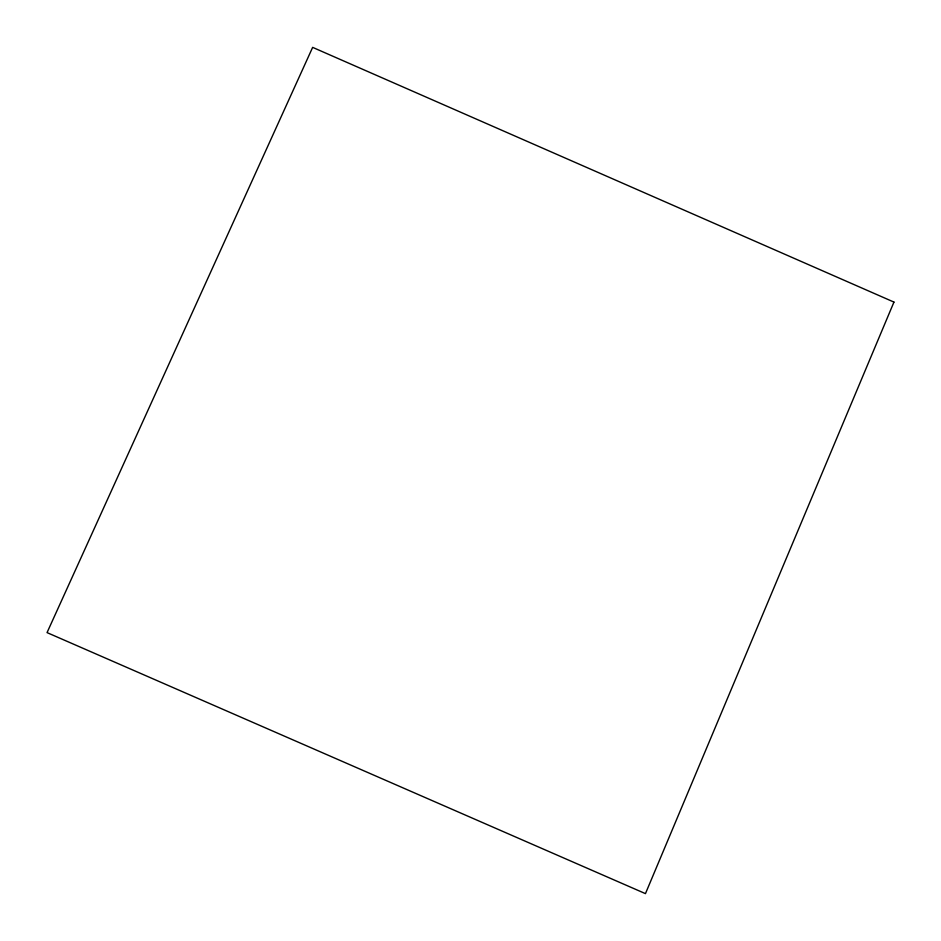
<?xml version="1.0" encoding="UTF-8"?>
<svg xmlns="http://www.w3.org/2000/svg" width="941" height="941" viewBox="0 0 941 941"><rect width="100%" height="100%" fill="white"/><g stroke="black" fill="none" stroke-linecap="round" stroke-linejoin="round"><path stroke-width="1.41" d="M893.95 302.085L645.455 893.632L47.05 632.611L312.647 47.368L893.95 302.085"/></g></svg>
